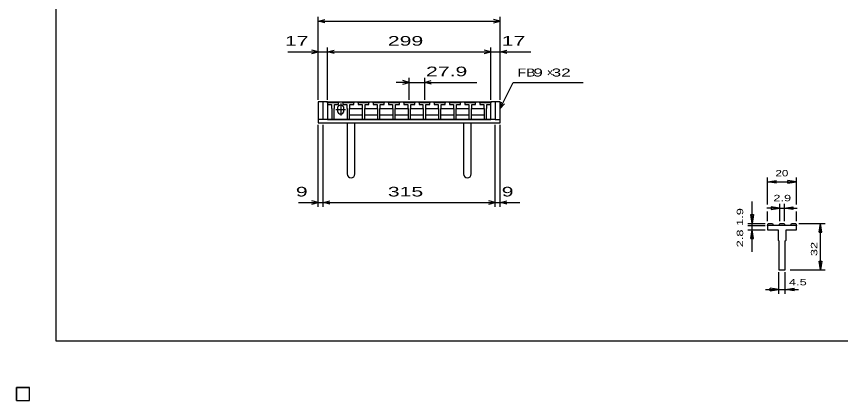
# Model space of a CAD drawing. Units: millimetres, scale not verified, with parts at other scales. Extents: x -1456 to 1385, y -1026 to 843.
# Drawn here: x -1456 to 53, y -1026 to -322 of the extents above; entities that cross this region are included whole.
import ezdxf
from ezdxf.enums import TextEntityAlignment as Align

# ---------------------------------------------------------------- set-up
doc = ezdxf.new("R2010")
doc.units = ezdxf.units.MM
doc.header["$LTSCALE"] = 8
for name, color, linetype, lineweight in [('0_2', 150, 'Continuous', 25), ('16', 3, 'Continuous', 25), ('22', 2, 'Continuous', 25), ('32', 4, 'Continuous', 25), ('50', 3, 'Continuous', 25)]:
    doc.layers.add(name, color=color, linetype=linetype, lineweight=lineweight)
doc.styles.add('ベクトル', font='')
doc.styles.get('ベクトル').set_extended_font_data('ベクトル')

msp = doc.modelspace()

# ---------------------------------------------------------------- linework, layer by layer
at = {"layer": '0_2'}
for p, q in [((-1383.2, -917.2), (-1383.2, 842.8)), ((1384.8, -917.2), (-1383.2, -917.2))]:
    msp.add_line(p, q, dxfattribs=at)
at = {"layer": '16'}
for p, q in [((-1456, -1002), (-1432, -1002)), ((-1456, -1026), (-1456, -1002)), ((-1456, -1002), (-1432, -1002)), ((-1456, -1026), (-1456, -1002)), ((-1456, -1002), (-1432, -1002)), ((-1456, -1026), (-1456, -1002)), ((-1456, -1002), (-1432, -1002)), ((-1456, -1026), (-1456, -1002)), ((-1456, -1002), (-1432, -1002)), ((-1456, -1026), (-1456, -1002)), ((-1432, -1026), (-1432, -1002)), ((-1432, -1026), (-1432, -1002)), ((-1432, -1026), (-1432, -1002)), ((-1432, -1026), (-1432, -1002)), ((-1432, -1026), (-1432, -1002)), ((-1456, -1026), (-1432, -1026)), ((-1456, -1026), (-1432, -1026)), ((-1456, -1026), (-1432, -1026)), ((-1456, -1026), (-1432, -1026)), ((-1456, -1026), (-1432, -1026))]:
    msp.add_line(p, q, dxfattribs=at)
at = {"layer": '22'}
for p, q in [((-1432, -1002), (-1456, -1002)), ((-1456, -1002), (-1456, -1026)), ((-1432, -1002), (-1456, -1002)), ((-1456, -1002), (-1456, -1026)), ((-1432, -1002), (-1456, -1002)), ((-1456, -1002), (-1456, -1026)), ((-1432, -1026), (-1432, -1002)), ((-1432, -1026), (-1432, -1002)), ((-1432, -1026), (-1432, -1002)), ((-1456, -1026), (-1432, -1026)), ((-1456, -1026), (-1432, -1026)), ((-1456, -1026), (-1432, -1026))]:
    msp.add_line(p, q, dxfattribs=at)
at = {"layer": '32'}
for p, q in [((-80.8, -666.8), (-80.8, -617.2)), ((-27.467, -666.8), (-27.467, -617.2)), ((-80.8, -625.2), (-64.8, -622.8)), ((-64.8, -627.6), (-80.8, -625.2)), ((-80.8, -625.2), (-27.467, -625.2)), ((-64.8, -627.6), (-64.8, -622.8)), ((-27.467, -625.2), (-43.467, -622.8)), ((-43.467, -627.6), (-43.467, -622.8)), ((-43.467, -627.6), (-27.467, -625.2)), ((-108.8, -701.2), (-108.8, -661.2)), ((-58, -673.2), (-82, -673.2)), ((-58, -673.2), (-74, -670.8)), ((-74, -670.8), (-74, -675.6)), ((-74, -675.6), (-58, -673.2)), ((-58, -697.2), (-58, -665.2)), ((-58, -673.2), (-50.267, -673.2)), ((-50.267, -665.2), (-50.267, -697.2)), ((-50.267, -673.2), (-34.267, -670.8)), ((-34.267, -675.6), (-50.267, -673.2)), ((-50.267, -673.2), (-26.267, -673.2)), ((-34.267, -670.8), (-34.267, -675.6)), ((-108.8, -701.2), (-111.2, -685.2)), ((-111.2, -685.2), (-106.4, -685.2)), ((-106.4, -685.2), (-108.8, -701.2)), ((-80.8, -697.2), (-80.8, -679.6)), ((-27.467, -697.2), (-27.467, -679.6)), ((-116.8, -701.2), (-84.8, -701.2)), ((-116.8, -705.2), (-84.8, -705.2)), ((-108.8, -713.2), (-108.8, -701.2)), ((-80.8, -705.2), (-79.467, -701.2)), ((-80.8, -705.2), (-80.8, -713.2)), ((-27.467, -705.2), (-80.8, -705.2)), ((-79.467, -701.2), (-71.733, -701.2)), ((-71.733, -701.2), (-70.4, -705.2)), ((-59.333, -705.2), (-58, -701.2)), ((-58, -701.2), (-50.267, -701.2)), ((-50.267, -701.2), (-48.933, -705.2)), ((-37.867, -705.2), (-36.533, -701.2)), ((-36.533, -701.2), (-28.8, -701.2)), ((-28.8, -701.2), (-27.467, -705.2)), ((-27.467, -713.2), (-27.467, -705.2)), ((-23.467, -701.2), (24.533, -701.2)), ((14.133, -717.2), (16.533, -701.2)), ((18.933, -717.2), (16.533, -701.2)), ((16.533, -786.534), (16.533, -701.2)), ((-116.8, -713.2), (-84.8, -713.2)), ((-111.2, -729.2), (-108.8, -713.2)), ((-106.4, -729.2), (-108.8, -713.2)), ((-108.8, -753.2), (-108.8, -713.2)), ((-80.8, -713.2), (-61.467, -713.2)), ((-61.467, -713.2), (-61.467, -731.867)), ((-46.8, -731.867), (-46.8, -713.2)), ((-46.8, -713.2), (-27.467, -713.2)), ((14.133, -717.2), (18.933, -717.2)), ((-111.2, -729.2), (-106.4, -729.2)), ((-61.467, -731.867), (-60.133, -733.2)), ((-60.133, -733.2), (-60.133, -786.533)), ((-48.133, -733.2), (-46.8, -731.867)), ((-48.133, -786.533), (-48.133, -733.2)), ((16.533, -786.534), (14.133, -770.534)), ((14.133, -770.534), (18.933, -770.534)), ((18.933, -770.534), (16.533, -786.534)), ((-60.133, -786.533), (-48.133, -786.533)), ((-60.133, -830.534), (-60.133, -790.534)), ((-48.133, -830.534), (-48.133, -790.534)), ((-39.467, -786.534), (24.533, -786.534)), ((-84.133, -822.534), (-60.133, -822.534)), ((-60.133, -822.534), (-76.133, -820.134)), ((-76.133, -824.934), (-76.133, -820.134)), ((-76.133, -824.934), (-60.133, -822.534)), ((-60.133, -822.534), (-48.133, -822.534)), ((-48.133, -822.534), (-32.133, -820.134)), ((-32.133, -824.934), (-48.133, -822.534)), ((-48.133, -822.534), (-24.133, -822.534)), ((-32.133, -824.934), (-32.133, -820.134))]:
    msp.add_line(p, q, dxfattribs=at)
msp.add_circle((-108.8, -705.2), 0.8, dxfattribs=at)
at = {"layer": '50', "color": 4}
for p, q in [((-903.3, -474.7), (-903.3, -322.7)), ((-903.3, -330.7), (-891.3, -327.5)), ((-891.3, -333.9), (-903.3, -330.7)), ((-903.3, -330.7), (-570.3, -330.7)), ((-570.3, -330.7), (-582.3, -327.5)), ((-582.3, -333.9), (-570.3, -330.7)), ((-570.3, -474.7), (-570.3, -322.7)), ((-959.3, -386.7), (-903.3, -386.7)), ((-903.3, -386.7), (-915.3, -383.5)), ((-915.3, -389.9), (-903.3, -386.7)), ((-903.3, -474.7), (-903.3, -378.7)), ((-903.3, -386.7), (-886.3, -386.7)), ((-886.3, -474.7), (-886.3, -378.7)), ((-886.3, -386.7), (-874.3, -383.5)), ((-874.3, -389.9), (-886.3, -386.7)), ((-886.3, -386.7), (-587.3, -386.7)), ((-587.3, -386.7), (-599.3, -383.5)), ((-599.3, -389.9), (-587.3, -386.7)), ((-587.3, -474.7), (-587.3, -378.7)), ((-587.3, -386.7), (-570.3, -386.7)), ((-570.3, -474.7), (-570.3, -378.7)), ((-570.3, -386.7), (-558.3, -383.5)), ((-558.3, -389.9), (-570.3, -386.7)), ((-570.3, -386.7), (-514.3, -386.7)), ((-736.8, -474.7), (-736.8, -434.7)), ((-708.9, -434.7), (-708.9, -474.7)), ((-736.8, -442.7), (-760.8, -442.7)), ((-736.8, -442.7), (-748.8, -439.5)), ((-748.8, -445.9), (-736.8, -442.7)), ((-736.8, -442.7), (-708.9, -442.7)), ((-708.9, -442.7), (-696.9, -439.5)), ((-696.9, -445.9), (-708.9, -442.7)), ((-708.9, -442.7), (-612.9, -442.7)), ((-570.3, -490.7), (-546.3, -442.7)), ((-546.3, -442.7), (-418.3, -442.7)), ((-570.3, -490.7), (-567.9, -479.02)), ((-570.3, -490.7), (-562.3, -481.9)), ((-903.3, -671.1), (-903.3, -520.7)), ((-894.3, -671.1), (-894.3, -520.7)), ((-579.3, -671.1), (-579.3, -520.7)), ((-570.3, -671.1), (-570.3, -520.7)), ((-939.3, -663.1), (-903.3, -663.1)), ((-903.3, -663.1), (-915.3, -659.9)), ((-915.3, -666.3), (-903.3, -663.1)), ((-903.3, -663.1), (-894.3, -663.1)), ((-894.3, -663.1), (-882.3, -659.9)), ((-882.3, -666.3), (-894.3, -663.1)), ((-894.3, -663.1), (-579.3, -663.1)), ((-579.3, -663.1), (-591.3, -659.9)), ((-591.3, -666.3), (-579.3, -663.1)), ((-579.3, -663.1), (-570.3, -663.1)), ((-570.3, -663.1), (-558.3, -659.9)), ((-558.3, -666.3), (-570.3, -663.1)), ((-570.3, -663.1), (-534.3, -663.1))]:
    msp.add_line(p, q, dxfattribs=at)
at = {"layer": '50', "color": 6}
for p, q in [((-886.3, -478.7), (-903.3, -478.7)), ((-903.3, -478.7), (-903.3, -516.7)), ((-894.3, -510.7), (-894.3, -478.7)), ((-570.3, -478.7), (-587.3, -478.7)), ((-579.3, -478.7), (-579.3, -510.7)), ((-570.3, -516.7), (-570.3, -478.7)), ((-894.3, -510.7), (-903.3, -510.7)), ((-579.3, -510.7), (-894.3, -510.7)), ((-579.3, -510.7), (-570.3, -510.7)), ((-903.3, -516.7), (-570.3, -516.7)), ((-850.3, -516.7), (-850.3, -610.7)), ((-836.3, -610.7), (-836.3, -516.7)), ((-637.3, -516.7), (-637.3, -610.7)), ((-623.3, -610.7), (-623.3, -516.7))]:
    msp.add_line(p, q, dxfattribs=at)
at = {"layer": '50'}
for p, q in [((-886.3, -480.2), (-885.8, -478.7)), ((-886.3, -478.7), (-587.3, -478.7)), ((-886.3, -478.7), (-886.3, -510.7)), ((-886.3, -480.2), (-886.3, -483.2)), ((-866.3, -480.2), (-886.3, -480.2)), ((-885.8, -478.7), (-882.9, -478.7)), ((-882.9, -478.7), (-882.4, -480.2)), ((-878.25, -480.2), (-877.75, -478.7)), ((-877.75, -478.7), (-874.85, -478.7)), ((-874.85, -478.7), (-874.35, -480.2)), ((-870.2, -480.2), (-869.7, -478.7)), ((-869.7, -478.7), (-866.8, -478.7)), ((-866.8, -478.7), (-866.3, -480.2)), ((-866.3, -483.2), (-866.3, -480.2)), ((-862.35, -481.7), (-862.35, -503.7)), ((-858.4, -480.2), (-857.9, -478.7)), ((-858.4, -480.2), (-858.4, -483.2)), ((-838.4, -480.2), (-858.4, -480.2)), ((-857.9, -478.7), (-855, -478.7)), ((-855, -478.7), (-854.5, -480.2)), ((-850.35, -480.2), (-849.85, -478.7)), ((-849.85, -478.7), (-846.95, -478.7)), ((-846.95, -478.7), (-846.45, -480.2)), ((-842.3, -480.2), (-841.8, -478.7)), ((-841.8, -478.7), (-838.9, -478.7)), ((-838.9, -478.7), (-838.4, -480.2)), ((-838.4, -483.2), (-838.4, -480.2)), ((-830.5, -480.2), (-830, -478.7)), ((-830.5, -480.2), (-830.5, -483.2)), ((-810.5, -480.2), (-830.5, -480.2)), ((-830, -478.7), (-827.1, -478.7)), ((-827.1, -478.7), (-826.6, -480.2)), ((-822.45, -480.2), (-821.95, -478.7)), ((-821.95, -478.7), (-819.05, -478.7)), ((-819.05, -478.7), (-818.55, -480.2)), ((-814.4, -480.2), (-813.9, -478.7)), ((-813.9, -478.7), (-811, -478.7)), ((-811, -478.7), (-810.5, -480.2)), ((-810.5, -483.2), (-810.5, -480.2)), ((-802.6, -480.2), (-802.1, -478.7)), ((-802.6, -480.2), (-802.6, -483.2)), ((-782.6, -480.2), (-802.6, -480.2)), ((-802.1, -478.7), (-799.2, -478.7)), ((-799.2, -478.7), (-798.7, -480.2)), ((-794.55, -480.2), (-794.05, -478.7)), ((-794.05, -478.7), (-791.15, -478.7)), ((-791.15, -478.7), (-790.65, -480.2)), ((-786.5, -480.2), (-786, -478.7)), ((-786, -478.7), (-783.1, -478.7)), ((-783.1, -478.7), (-782.6, -480.2)), ((-782.6, -483.2), (-782.6, -480.2)), ((-774.7, -480.2), (-774.2, -478.7)), ((-774.7, -480.2), (-774.7, -483.2)), ((-754.7, -480.2), (-774.7, -480.2)), ((-774.2, -478.7), (-771.3, -478.7)), ((-771.3, -478.7), (-770.8, -480.2)), ((-766.65, -480.2), (-766.15, -478.7)), ((-766.15, -478.7), (-763.25, -478.7)), ((-763.25, -478.7), (-762.75, -480.2)), ((-758.6, -480.2), (-758.1, -478.7)), ((-758.1, -478.7), (-755.2, -478.7)), ((-755.2, -478.7), (-754.7, -480.2)), ((-754.7, -483.2), (-754.7, -480.2)), ((-746.8, -480.2), (-746.3, -478.7)), ((-746.8, -480.2), (-746.8, -483.2)), ((-726.8, -480.2), (-746.8, -480.2)), ((-746.3, -478.7), (-743.4, -478.7)), ((-743.4, -478.7), (-742.9, -480.2)), ((-738.75, -480.2), (-738.25, -478.7)), ((-738.25, -478.7), (-735.35, -478.7)), ((-735.35, -478.7), (-734.85, -480.2)), ((-730.7, -480.2), (-730.2, -478.7)), ((-730.2, -478.7), (-727.3, -478.7)), ((-727.3, -478.7), (-726.8, -480.2)), ((-726.8, -483.2), (-726.8, -480.2)), ((-718.9, -480.2), (-718.4, -478.7)), ((-718.9, -480.2), (-718.9, -483.2)), ((-698.9, -480.2), (-718.9, -480.2)), ((-718.4, -478.7), (-715.5, -478.7)), ((-715.5, -478.7), (-715, -480.2)), ((-710.85, -480.2), (-710.35, -478.7)), ((-710.35, -478.7), (-707.45, -478.7)), ((-707.45, -478.7), (-706.95, -480.2)), ((-702.8, -480.2), (-702.3, -478.7)), ((-702.3, -478.7), (-699.4, -478.7)), ((-699.4, -478.7), (-698.9, -480.2)), ((-698.9, -483.2), (-698.9, -480.2)), ((-691, -480.2), (-690.5, -478.7)), ((-691, -480.2), (-691, -483.2)), ((-671, -480.2), (-691, -480.2)), ((-690.5, -478.7), (-687.6, -478.7)), ((-687.6, -478.7), (-687.1, -480.2)), ((-682.95, -480.2), (-682.45, -478.7)), ((-682.45, -478.7), (-679.55, -478.7)), ((-679.55, -478.7), (-679.05, -480.2)), ((-674.9, -480.2), (-674.4, -478.7)), ((-674.4, -478.7), (-671.5, -478.7)), ((-671.5, -478.7), (-671, -480.2)), ((-671, -483.2), (-671, -480.2)), ((-663.1, -480.2), (-662.6, -478.7)), ((-663.1, -480.2), (-663.1, -483.2)), ((-643.1, -480.2), (-663.1, -480.2)), ((-662.6, -478.7), (-659.7, -478.7)), ((-659.7, -478.7), (-659.2, -480.2)), ((-655.05, -480.2), (-654.55, -478.7)), ((-654.55, -478.7), (-651.65, -478.7)), ((-651.65, -478.7), (-651.15, -480.2)), ((-647, -480.2), (-646.5, -478.7)), ((-646.5, -478.7), (-643.6, -478.7)), ((-643.6, -478.7), (-643.1, -480.2)), ((-643.1, -483.2), (-643.1, -480.2)), ((-635.2, -480.2), (-634.7, -478.7)), ((-635.2, -480.2), (-635.2, -483.2)), ((-615.2, -480.2), (-635.2, -480.2)), ((-634.7, -478.7), (-631.8, -478.7)), ((-631.8, -478.7), (-631.3, -480.2)), ((-627.15, -480.2), (-626.65, -478.7)), ((-626.65, -478.7), (-623.75, -478.7)), ((-623.75, -478.7), (-623.25, -480.2)), ((-619.1, -480.2), (-618.6, -478.7)), ((-618.6, -478.7), (-615.7, -478.7)), ((-615.7, -478.7), (-615.2, -480.2)), ((-615.2, -483.2), (-615.2, -480.2)), ((-607.3, -480.2), (-606.8, -478.7)), ((-607.3, -480.2), (-607.3, -483.2)), ((-587.3, -480.2), (-607.3, -480.2)), ((-606.8, -478.7), (-603.9, -478.7)), ((-603.9, -478.7), (-603.4, -480.2)), ((-599.25, -480.2), (-598.75, -478.7)), ((-598.75, -478.7), (-595.85, -478.7)), ((-595.85, -478.7), (-595.35, -480.2)), ((-591.2, -480.2), (-590.7, -478.7)), ((-590.7, -478.7), (-587.8, -478.7)), ((-587.8, -478.7), (-587.3, -480.2)), ((-587.3, -510.7), (-587.3, -478.7)), ((-587.3, -483.2), (-587.3, -480.2)), ((-886.3, -483.2), (-879.05, -483.2)), ((-879.05, -483.2), (-879.05, -490.2)), ((-879.05, -490.2), (-878.55, -490.7)), ((-878.55, -490.7), (-878.55, -510.7)), ((-874.05, -490.7), (-873.55, -490.2)), ((-874.05, -510.7), (-874.05, -490.7)), ((-873.55, -490.2), (-873.55, -483.2)), ((-873.55, -483.2), (-866.3, -483.2)), ((-871.35, -492.7), (-853.35, -492.7)), ((-868.35, -490.7), (-868.35, -494.7)), ((-858.4, -483.2), (-851.15, -483.2)), ((-856.35, -494.7), (-856.35, -490.7)), ((-851.15, -483.2), (-851.15, -490.2)), ((-851.15, -490.2), (-850.65, -490.7)), ((-850.65, -490.7), (-850.65, -510.7)), ((-846.15, -490.7), (-845.65, -490.2)), ((-846.15, -510.7), (-846.15, -490.7)), ((-846.15, -491.7), (-845.15, -490.7)), ((-845.65, -490.2), (-845.65, -483.2)), ((-845.65, -483.2), (-838.4, -483.2)), ((-845.15, -490.7), (-823.75, -490.7)), ((-830.5, -483.2), (-823.25, -483.2)), ((-823.75, -490.7), (-822.75, -491.7)), ((-823.25, -483.2), (-823.25, -490.2)), ((-823.25, -490.2), (-822.75, -490.7)), ((-822.75, -490.7), (-822.75, -510.7)), ((-818.25, -490.7), (-817.75, -490.2)), ((-818.25, -510.7), (-818.25, -490.7)), ((-818.25, -491.7), (-817.25, -490.7)), ((-817.75, -490.2), (-817.75, -483.2)), ((-817.75, -483.2), (-810.5, -483.2)), ((-817.25, -490.7), (-795.85, -490.7)), ((-802.6, -483.2), (-795.35, -483.2)), ((-795.85, -490.7), (-794.85, -491.7)), ((-795.35, -483.2), (-795.35, -490.2)), ((-795.35, -490.2), (-794.85, -490.7)), ((-794.85, -490.7), (-794.85, -510.7)), ((-790.35, -490.7), (-789.85, -490.2)), ((-790.35, -510.7), (-790.35, -490.7)), ((-790.35, -491.7), (-789.35, -490.7)), ((-789.85, -490.2), (-789.85, -483.2)), ((-789.85, -483.2), (-782.6, -483.2)), ((-789.35, -490.7), (-767.95, -490.7)), ((-774.7, -483.2), (-767.45, -483.2)), ((-767.95, -490.7), (-766.95, -491.7)), ((-767.45, -483.2), (-767.45, -490.2)), ((-767.45, -490.2), (-766.95, -490.7)), ((-766.95, -490.7), (-766.95, -510.7)), ((-762.45, -490.7), (-761.95, -490.2)), ((-762.45, -510.7), (-762.45, -490.7)), ((-762.45, -491.7), (-761.45, -490.7)), ((-761.95, -490.2), (-761.95, -483.2)), ((-761.95, -483.2), (-754.7, -483.2)), ((-761.45, -490.7), (-740.05, -490.7)), ((-746.8, -483.2), (-739.55, -483.2)), ((-740.05, -490.7), (-739.05, -491.7)), ((-739.55, -483.2), (-739.55, -490.2)), ((-739.55, -490.2), (-739.05, -490.7)), ((-739.05, -490.7), (-739.05, -510.7)), ((-734.55, -490.7), (-734.05, -490.2)), ((-734.55, -510.7), (-734.55, -490.7)), ((-734.55, -491.7), (-733.55, -490.7)), ((-734.05, -490.2), (-734.05, -483.2)), ((-734.05, -483.2), (-726.8, -483.2)), ((-733.55, -490.7), (-712.15, -490.7)), ((-718.9, -483.2), (-711.65, -483.2)), ((-712.15, -490.7), (-711.15, -491.7)), ((-711.65, -483.2), (-711.65, -490.2)), ((-711.65, -490.2), (-711.15, -490.7)), ((-711.15, -490.7), (-711.15, -510.7)), ((-706.65, -490.7), (-706.15, -490.2)), ((-706.65, -510.7), (-706.65, -490.7)), ((-706.65, -491.7), (-705.65, -490.7)), ((-706.15, -490.2), (-706.15, -483.2)), ((-706.15, -483.2), (-698.9, -483.2)), ((-705.65, -490.7), (-684.25, -490.7)), ((-691, -483.2), (-683.75, -483.2)), ((-684.25, -490.7), (-683.25, -491.7)), ((-683.75, -483.2), (-683.75, -490.2)), ((-683.75, -490.2), (-683.25, -490.7)), ((-683.25, -490.7), (-683.25, -510.7)), ((-678.75, -490.7), (-678.25, -490.2)), ((-678.75, -510.7), (-678.75, -490.7)), ((-678.75, -491.7), (-677.75, -490.7)), ((-678.25, -490.2), (-678.25, -483.2)), ((-678.25, -483.2), (-671, -483.2)), ((-677.75, -490.7), (-656.35, -490.7)), ((-663.1, -483.2), (-655.85, -483.2)), ((-656.35, -490.7), (-655.35, -491.7)), ((-655.85, -483.2), (-655.85, -490.2)), ((-655.85, -490.2), (-655.35, -490.7)), ((-655.35, -490.7), (-655.35, -510.7)), ((-650.85, -490.7), (-650.35, -490.2)), ((-650.85, -510.7), (-650.85, -490.7)), ((-650.85, -491.7), (-649.85, -490.7)), ((-650.35, -490.2), (-650.35, -483.2)), ((-650.35, -483.2), (-643.1, -483.2)), ((-649.85, -490.7), (-628.45, -490.7)), ((-635.2, -483.2), (-627.95, -483.2)), ((-628.45, -490.7), (-627.45, -491.7)), ((-627.95, -483.2), (-627.95, -490.2)), ((-627.95, -490.2), (-627.45, -490.7)), ((-627.45, -490.7), (-627.45, -510.7)), ((-622.95, -490.7), (-622.45, -490.2)), ((-622.95, -510.7), (-622.95, -490.7)), ((-622.95, -491.7), (-621.95, -490.7)), ((-622.45, -490.2), (-622.45, -483.2)), ((-622.45, -483.2), (-615.2, -483.2)), ((-621.95, -490.7), (-600.55, -490.7)), ((-607.3, -483.2), (-600.05, -483.2)), ((-600.55, -490.7), (-599.55, -491.7)), ((-600.05, -483.2), (-600.05, -490.2)), ((-600.05, -490.2), (-599.55, -490.7)), ((-599.55, -490.7), (-599.55, -510.7)), ((-595.05, -490.7), (-594.55, -490.2)), ((-595.05, -510.7), (-595.05, -490.7)), ((-594.55, -490.2), (-594.55, -483.2)), ((-594.55, -483.2), (-587.3, -483.2)), ((-886.3, -510.7), (-587.3, -510.7)), ((-878.55, -510.7), (-874.05, -510.7)), ((-850.65, -510.7), (-846.15, -510.7)), ((-845.15, -502.7), (-846.15, -501.7)), ((-823.75, -502.7), (-845.15, -502.7)), ((-822.75, -501.7), (-823.75, -502.7)), ((-822.75, -510.7), (-818.25, -510.7)), ((-817.25, -502.7), (-818.25, -501.7)), ((-795.85, -502.7), (-817.25, -502.7)), ((-794.85, -501.7), (-795.85, -502.7)), ((-794.85, -510.7), (-790.35, -510.7)), ((-789.35, -502.7), (-790.35, -501.7)), ((-767.95, -502.7), (-789.35, -502.7)), ((-766.95, -501.7), (-767.95, -502.7)), ((-766.95, -510.7), (-762.45, -510.7)), ((-761.45, -502.7), (-762.45, -501.7)), ((-740.05, -502.7), (-761.45, -502.7)), ((-739.05, -501.7), (-740.05, -502.7)), ((-739.05, -510.7), (-734.55, -510.7)), ((-733.55, -502.7), (-734.55, -501.7)), ((-712.15, -502.7), (-733.55, -502.7)), ((-711.15, -501.7), (-712.15, -502.7)), ((-711.15, -510.7), (-706.65, -510.7)), ((-705.65, -502.7), (-706.65, -501.7)), ((-684.25, -502.7), (-705.65, -502.7)), ((-683.25, -501.7), (-684.25, -502.7)), ((-683.25, -510.7), (-678.75, -510.7)), ((-677.75, -502.7), (-678.75, -501.7)), ((-656.35, -502.7), (-677.75, -502.7)), ((-655.35, -501.7), (-656.35, -502.7)), ((-655.35, -510.7), (-650.85, -510.7)), ((-649.85, -502.7), (-650.85, -501.7)), ((-628.45, -502.7), (-649.85, -502.7)), ((-627.45, -501.7), (-628.45, -502.7)), ((-627.45, -510.7), (-622.95, -510.7)), ((-621.95, -502.7), (-622.95, -501.7)), ((-600.55, -502.7), (-621.95, -502.7)), ((-599.55, -501.7), (-600.55, -502.7)), ((-599.55, -510.7), (-595.05, -510.7))]:
    msp.add_line(p, q, dxfattribs=at)
for centre, start, end in [((-862.35, -490.7), 0, 180), ((-862.35, -494.7), 180, 0)]:
    msp.add_arc(centre, 6, start, end, dxfattribs=at)
at = {"layer": '50', "color": 6}
for centre in [(-843.3, -610.7), (-630.3, -610.7)]:
    msp.add_arc(centre, 7, 180, 0, dxfattribs=at)

# ---------------------------------------------------------------- texts
at = {"layer": '32', "color": 2, "style": 'ベクトル'}
for s, width, p in [('20', 1.35, (-66.133, -609.2)), ('2.9', 1.5, (-70.133, -654.8)), (' 4.5 ', 1.5, (-48.133, -808.934))]:
    msp.add_text(s, height=11.73, dxfattribs=dict(at, width=width)).set_placement(p, align=Align.MIDDLE_LEFT)
at = {"layer": '32', "color": 2, "style": 'ベクトル', "width": 1.5}
for s, p in [('2.8 1.9', (-131.2, -745.2)), (' 32 ', (4.533, -767.867))]:
    msp.add_text(s, height=11.73, rotation=90, dxfattribs=at).set_placement(p, align=Align.MIDDLE_LEFT)
at = {"layer": '50', "color": 2, "style": 'ベクトル'}
for s, height, width, p in [(' 17 ', 17.6, 1.65, (-975.3, -366.7)), (' 299 ', 17.6, 1.65, (-786.8, -366.7)), (' 17 ', 17.6, 1.65, (-578.3, -366.7)), (' 27.9 ', 17.6, 1.65, (-716.9, -422.7)), ('FB', 14.66, 1.3, (-538.3, -424.7)), (' 9 ', 14.66, 1.6, (-518.3, -424.7)), (' 32 ', 14.66, 1.6, (-484.7, -424.7)), (' 9 ', 17.6, 1.65, (-955.3, -643.1)), (' 315 ', 17.6, 1.65, (-786.8, -643.1)), (' 9 ', 17.6, 1.65, (-578.3, -643.1))]:
    msp.add_text(s, height=height, dxfattribs=dict(at, width=width)).set_placement(p, align=Align.MIDDLE_LEFT)
msp.add_text('×', height=14.66, dxfattribs=at).set_placement((-484.7, -424.7), align=Align.MIDDLE_LEFT)

doc.saveas('drawing.dxf')
